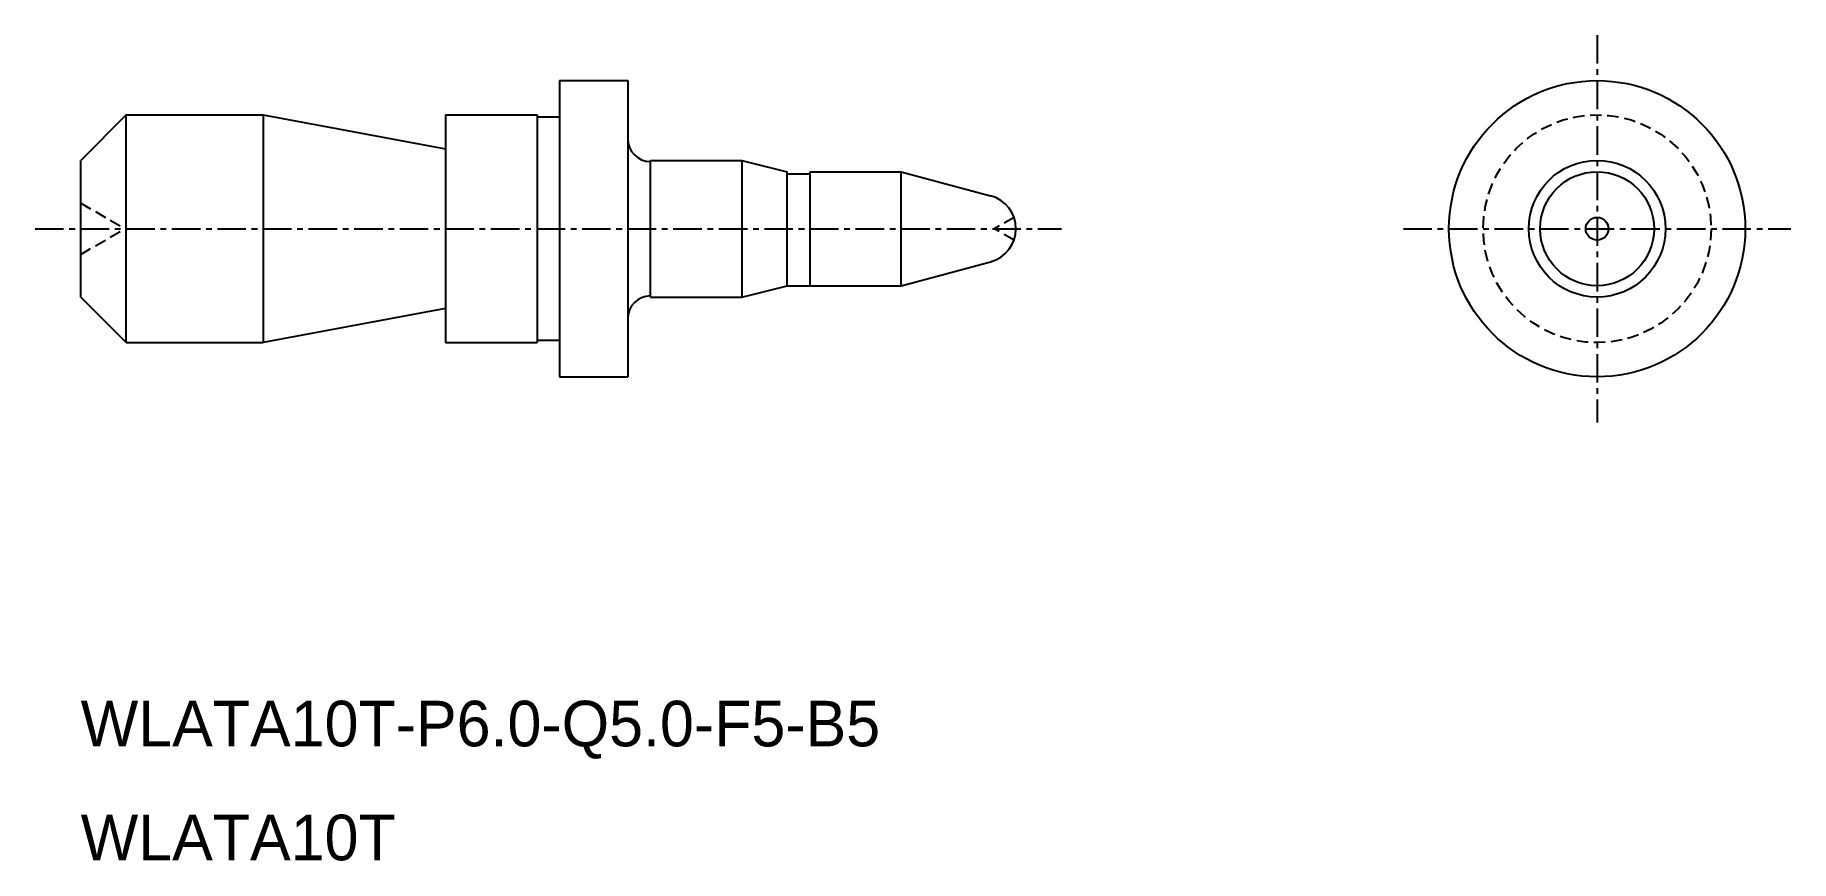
# Model space of a CAD drawing. Extents: x -2236.6 to -2159.6, y -821.3 to -785.
import ezdxf

# ---------------------------------------------------------------- set-up
doc = ezdxf.new("R2010")
doc.units = 0
doc.linetypes.add('CENTER', pattern=[2, 1.25, -0.25, 0.25, -0.25])
doc.linetypes.add('DASHED', pattern=[0.75, 0.5, -0.25])
doc.layers.get('0').update_dxf_attribs({"linetype": 'CONTINUOUS'})
doc.layers.add('CENTER', color=1, linetype='CENTER')

msp = doc.modelspace()

# ---------------------------------------------------------------- linework, layer by layer
at = {"color": 7, "linetype": 'CONTINUOUS'}
for p, q in [((-2213.625, -787.037), (-2210.625, -787.037)), ((-2213.625, -787.037), (-2213.625, -800.037)), ((-2210.625, -787.037), (-2210.625, -800.037)), ((-2232.625, -788.537), (-2234.625, -790.537)), ((-2232.625, -788.537), (-2226.625, -788.537)), ((-2226.625, -788.537), (-2226.625, -798.537)), ((-2226.625, -788.537), (-2218.625, -790.037)), ((-2218.625, -788.537), (-2218.625, -798.537)), ((-2218.625, -788.537), (-2214.598, -788.537)), ((-2218.625, -788.537), (-2218.625, -798.537)), ((-2214.598, -788.537), (-2214.598, -798.537)), ((-2234.625, -796.537), (-2234.625, -790.537)), ((-2209.625, -796.537), (-2209.625, -790.537)), ((-2209.625, -790.537), (-2205.625, -790.537)), ((-2205.625, -790.537), (-2205.625, -796.537)), ((-2198.625, -796.037), (-2198.625, -791.037)), ((-2198.625, -791.037), (-2194.702, -792.088)), ((-2198.625, -796.037), (-2194.702, -794.986)), ((-2232.625, -798.537), (-2234.625, -796.537)), ((-2209.625, -796.537), (-2205.625, -796.537)), ((-2218.625, -797.037), (-2226.625, -798.537)), ((-2232.625, -798.537), (-2226.625, -798.537)), ((-2218.625, -798.537), (-2214.598, -798.537)), ((-2213.625, -800.037), (-2210.625, -800.037))]:
    msp.add_line(p, q, dxfattribs=at)
at = {"color": 7}
for p, q in [((-2205.625, -790.537), (-2203.625, -791.037)), ((-2203.625, -796.037), (-2203.625, -791.037)), ((-2202.625, -791.037), (-2198.625, -791.037)), ((-2202.625, -796.037), (-2202.625, -791.037)), ((-2205.625, -796.537), (-2203.625, -796.037)), ((-2203.625, -796.037), (-2198.625, -796.037))]:
    msp.add_line(p, q, dxfattribs=at)
at = {"color": 3, "linetype": 'DASHED'}
for p, q in [((-2234.625, -792.412), (-2232.677, -793.537)), ((-2193.676, -793.037), (-2194.543, -793.537)), ((-2234.625, -794.662), (-2232.677, -793.537)), ((-2193.676, -794.037), (-2194.543, -793.537))]:
    msp.add_line(p, q, dxfattribs=at)
at = {"color": 7, "linetype": 'CONTINUOUS'}
for points in [[(-2213.625, -788.637), (-2214.598, -788.637)], [(-2202.625, -791.137), (-2203.625, -791.137)], [(-2213.625, -798.437), (-2214.598, -798.437)]]:
    msp.add_lwpolyline(points, dxfattribs=at)
for radius in [6.5, 3, 2.5]:
    msp.add_circle((-2168.091, -793.537), radius, dxfattribs=at)
at = {"color": 3, "linetype": 'DASHED'}
msp.add_circle((-2168.091, -793.537), 5, dxfattribs=at)
at = {"color": 7, "linetype": 'CONTINUOUS'}
for centre, radius, start, end in [((-2209.625, -789.587), 1, 180, 270), ((-2195.091, -793.537), 1.5, 285, 75), ((-2209.625, -797.487), 1, 90, 180)]:
    msp.add_arc(centre, radius, start, end, dxfattribs=at)
at = {"layer": 'CENTER', "color": 1, "linetype": 'CENTER'}
for p, q in [((-2168.091, -785.037), (-2168.091, -802.037)), ((-2236.625, -793.537), (-2191.591, -793.537)), ((-2176.591, -793.537), (-2159.591, -793.537))]:
    msp.add_line(p, q, dxfattribs=at)
at = {"layer": 'CENTER', "color": 7, "linetype": 'CONTINUOUS'}
msp.add_line((-2232.625, -798.537), (-2232.625, -788.537), dxfattribs=at)
msp.add_circle((-2168.091, -793.537), 0.5, dxfattribs=at)

# ---------------------------------------------------------------- texts
at = {"color": 7, "linetype": 'CONTINUOUS'}
for s, p in [('WLATA10T-P6.0-Q5.0-F5-B5', (-2234.625, -816.259)), ('WLATA10T', (-2234.625, -821.259))]:
    msp.add_text(s, height=2, dxfattribs=at).set_placement(p)

doc.saveas('drawing.dxf')
